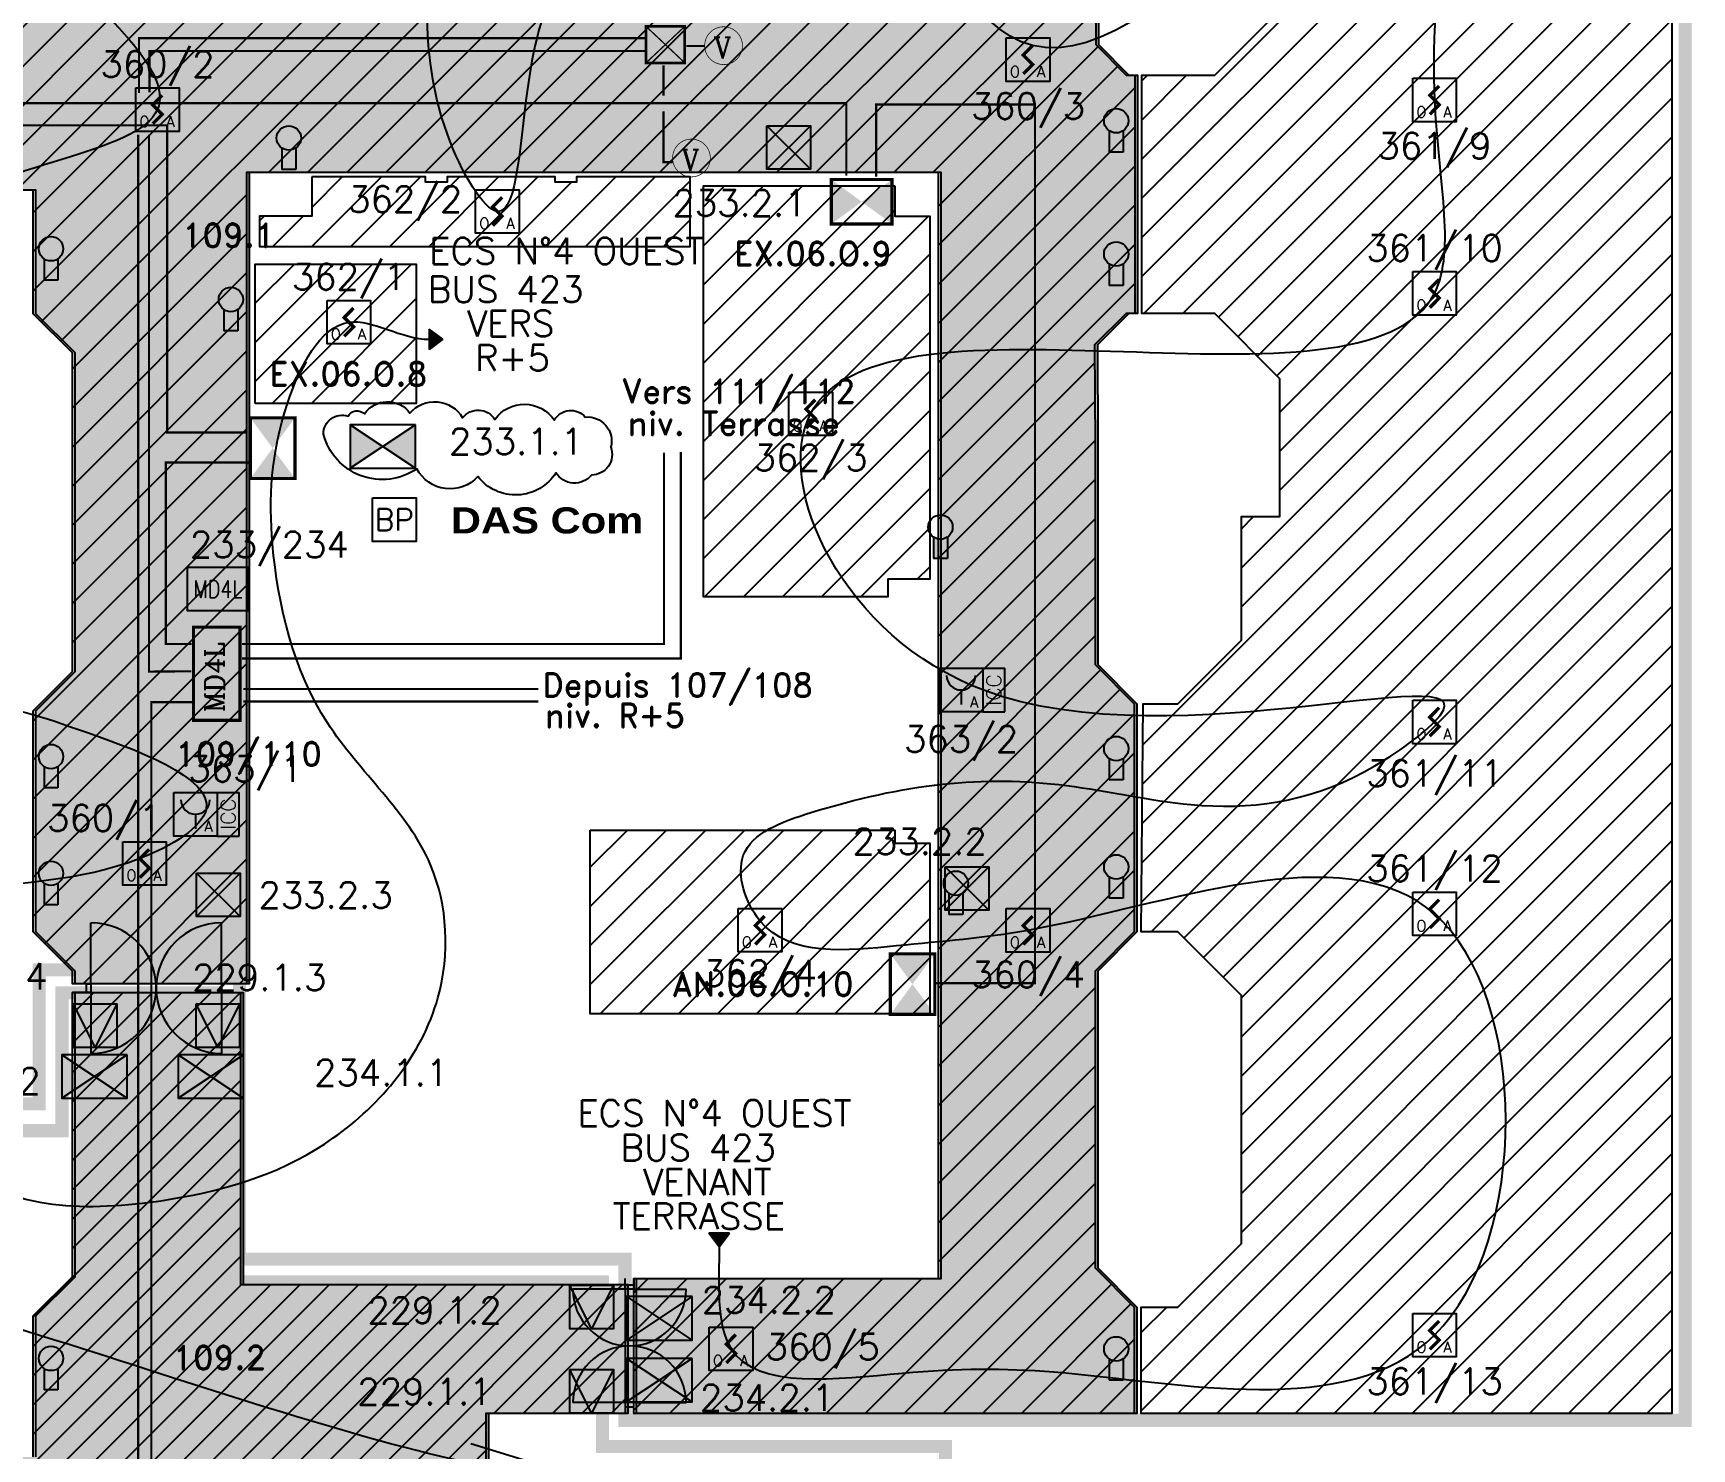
# Model space of a CAD drawing. Header units: millimetres. Extents: x 118.5 to 196.2, y -9.6 to 71.6.
# Drawn here: x 139.13 to 158.18, y 42.59 to 58.84 of the extents above; entities that cross this region are included whole.
import ezdxf
from ezdxf.enums import TextEntityAlignment as Align

# ---------------------------------------------------------------- set-up
doc = ezdxf.new("R2010")
doc.units = ezdxf.units.MM
doc.linetypes.add('CACHE2', pattern=[4.7625, 3.175, -1.5875])
doc.linetypes.add('SLD', pattern=[0])
for name, color, linetype in [('ATEIS MISE EN SECURITE', 7, 'Continuous'), ('ATEIS ZONES MES', 7, 'Continuous'), ('JCC-ADRESSAGE', 6, 'Continuous'), ('JCC-ALARME GENERALE SELECTIVE', 3, 'Continuous'), ('JCC-BOUTON POUSSOIR REARMEMENT CCF', 3, 'Continuous'), ('JCC-CCF', 6, 'Continuous'), ('JCC-COMMUN', 2, 'Continuous'), ('JCC-DECLENCHEUR MANUEL AVEC ISOLATEUR', 5, 'Continuous'), ('JCC-ELEMENT DEPORTE_4 L DAS', 1, 'Continuous'), ('JCC-FILERIE SDI', 6, 'Continuous'), ('JCC-INDICATEUR ACTION', 1, 'Continuous'), ('JCC-LOCAUX', 4, 'Continuous'), ('JCC-OPTIQUE_A', 1, 'Continuous'), ('JCC-UAE-SDI', 7, 'Continuous'), ('JCC-VENTOUSE_PCF', 1, 'Continuous'), ('JCC-ZONING ZDA-ZDM', 5, 'Continuous'), ('PORTES', 8, 'Continuous')]:
    doc.layers.add(name, color=color, linetype=linetype)
doc.layers.add('JCC-MD4L', color=1, linetype='Continuous', lineweight=0)
doc.styles.add('ARIAL', font='')
doc.styles.add('HELVL', font='ROMAND.SHX')
doc.styles.add('LOCAUX', font='romans.shx', dxfattribs={"width": 0.75})
doc.styles.add('ROMANC', font='romanc')
doc.styles.get("Standard").update_dxf_attribs({"font": 'romans.shx'})
doc.styles.add('TEXTE', font='romans.shx')
doc.styles.get('ARIAL').set_extended_font_data('Arial Black')
pattern_1 = [(45, (127.22776, -4.50796), (-0.2245064, 0.2245064), [])]
pattern_2 = [(0, (161.65728, -4.50796), (0.079375, 0.15875), [0, -0.15875])]

# ---------------------------------------------------------------- blocks, each defined once
blk = doc.blocks.new('alarme générale selective')
at = {"layer": 'JCC-ALARME GENERALE SELECTIVE', "color": 0}
for p, q in [((2.5, -2.5), (-2.5, 2.5)), ((-2.5, -2.5), (2.5, 2.5))]:
    blk.add_line(p, q, dxfattribs=at)
blk.add_lwpolyline([(-2.5, 2.5), (2.5, 2.5), (2.5, -2.5), (-2.5, -2.5)], close=True, dxfattribs=at)
at = {"layer": 'JCC-ADRESSAGE', "style": 'TEXTE'}
blk.add_attdef('ADRESSE', text='', height=3, dxfattribs=at).set_placement((0, 5), align=Align.MIDDLE)
at = {"layer": 'JCC-LOCAUX', "style": 'LOCAUX', "width": 0.85, "flags": 8}
for p in [(0, 13.75), (0, 11.25), (0, 8.75)]:
    blk.add_attdef('PIECE', text='', height=1.75, dxfattribs=at).set_placement(p, align=Align.MIDDLE)
blk = doc.blocks.new('clapet coupe feu_Réarm élect')
at = {"layer": 'JCC-CCF'}
h = blk.add_hatch(color=0, dxfattribs=at)
h.paths.add_polyline_path([(-3.76, 2.5), (-3.76, -2.5), (0, 0)])
h.paths.add_polyline_path([(3.76, 2.5), (0, 0), (3.76, -2.5)])
at = {"layer": 'JCC-CCF', "color": 0}
for p, q in [((3.76, 2.5), (-3.76, -2.5)), ((-3.76, 2.5), (3.76, -2.5))]:
    blk.add_line(p, q, dxfattribs=at)
blk.add_lwpolyline([(3.76, 2.5), (-3.76, 2.5), (-3.76, -2.5), (3.76, -2.5)], close=True, dxfattribs=at)
at = {"layer": 'JCC-ADRESSAGE', "style": 'TEXTE'}
blk.add_attdef('ADRESSE', text='', height=3, dxfattribs=at).set_placement((0, 5), align=Align.MIDDLE)
at = {"layer": 'JCC-LOCAUX', "style": 'LOCAUX', "width": 0.85, "flags": 8}
for p in [(0, 13.75), (0, 11.25), (0, 8.75)]:
    blk.add_attdef('PIECE', text='', height=1.75, dxfattribs=at).set_placement(p, align=Align.MIDDLE)
blk = doc.blocks.new('ventouse PCF')
at = {"layer": 'JCC-VENTOUSE_PCF'}
blk.add_hatch(color=0, dxfattribs=at).paths.add_polyline_path([(0, -2.5), (2.5, 2.5), (-2.5, 2.5)])
at = {"layer": 'JCC-VENTOUSE_PCF', "color": 0}
for p, q in [((0, -2.5), (-2.5, 2.5)), ((2.5, 2.5), (0, -2.5))]:
    blk.add_line(p, q, dxfattribs=at)
blk.add_lwpolyline([(-2.5, 2.5), (2.5, 2.5), (2.5, -2.5), (-2.5, -2.5)], close=True, dxfattribs=at)
at = {"layer": 'JCC-ADRESSAGE', "style": 'TEXTE'}
blk.add_attdef('ADRESSE', text='', height=3, dxfattribs=at).set_placement((0, 5), align=Align.MIDDLE)
at = {"layer": 'JCC-LOCAUX', "style": 'LOCAUX', "width": 0.85, "flags": 8}
for p in [(0, 13.75), (0, 11.25), (0, 8.75)]:
    blk.add_attdef('PIECE', text='', height=1.75, dxfattribs=at).set_placement(p, align=Align.MIDDLE)
blk = doc.blocks.new('indicateur action')
at = {"layer": 'JCC-INDICATEUR ACTION'}
blk.add_hatch(color=0, dxfattribs=at).paths.add_polyline_path([(0.8, -0.05, -0.315344), (-0.8, -0.05), (-0.8, -2.5), (0.8, -2.5)])
at = {"layer": 'JCC-INDICATEUR ACTION', "color": 0}
for p, q in [((-0.8, -0.05), (-0.8, -2.5)), ((0.8, -0.05), (0.8, -2.5)), ((0.8, -2.5), (-0.8, -2.5))]:
    blk.add_line(p, q, dxfattribs=at)
blk.add_circle((0, 1.1), 1.4, dxfattribs=at)
at = {"layer": 'JCC-ADRESSAGE', "style": 'TEXTE'}
blk.add_attdef('ADRESSE', text='', height=3, dxfattribs=at).set_placement((0, 5), align=Align.MIDDLE)
at = {"layer": 'JCC-LOCAUX', "lineweight": 0, "style": 'LOCAUX', "width": 0.75, "flags": 8}
for p in [(0, 13.75), (0, 11.25), (0, 8.75)]:
    blk.add_attdef('PIECE', text='', height=1.75, dxfattribs=at).set_placement(p, align=Align.MIDDLE)
blk = doc.blocks.new('déclencheur manuel avec isolateur')
at = {"layer": 'JCC-DECLENCHEUR MANUEL AVEC ISOLATEUR', "color": 0}
for p, q in [((2.5, 2.5), (5.02, 2.5)), ((5.02, -2.5), (5.02, 2.5)), ((0, 0), (0, -1.66)), ((2.5, -2.5), (5.02, -2.5))]:
    blk.add_line(p, q, dxfattribs=at)
blk.add_lwpolyline([(-2.5, 2.5), (2.5, 2.5), (2.5, -2.5), (-2.5, -2.5)], close=True, dxfattribs=at)
blk.add_arc((0, 1.66), 1.66, 180, 0, dxfattribs=at)
at = {"layer": 'JCC-ADRESSAGE', "style": 'TEXTE'}
blk.add_attdef('ADRESSE', text='', height=3, dxfattribs=at).set_placement((0, 5), align=Align.MIDDLE)
at = {"layer": 'JCC-DECLENCHEUR MANUEL AVEC ISOLATEUR', "color": 0}
blk.add_text('ICC', height=1.668, rotation=90, dxfattribs=at).set_placement((3.76, 0), align=Align.MIDDLE_CENTER)
blk.add_text('A', height=1.25, dxfattribs=at).set_placement((1.5, -2), align=Align.CENTER)
at = {"layer": 'JCC-LOCAUX', "style": 'LOCAUX', "width": 0.85, "flags": 8}
for p in [(0, 13.75), (0, 11.25), (0, 8.75)]:
    blk.add_attdef('PIECE', text='', height=1.75, dxfattribs=at).set_placement(p, align=Align.MIDDLE)
blk = doc.blocks.new('optique_a')
at = {"layer": 'JCC-OPTIQUE_A', "color": 0}
blk.add_lwpolyline([(-2.5, 2.5), (2.5, 2.5), (2.5, -2.5), (-2.5, -2.5)], close=True, dxfattribs=at)
at = {"layer": 'JCC-OPTIQUE_A', "color": 0, "const_width": 0.385}
blk.add_lwpolyline([(0.54, 1.63), (-0.54, 0.54), (0.54, -0.54), (-0.54, -1.63)], dxfattribs=at)
at = {"layer": 'JCC-ADRESSAGE', "style": 'TEXTE'}
blk.add_attdef('ADRESSE', text='', height=3, dxfattribs=at).set_placement((0, 5), align=Align.MIDDLE)
at = {"layer": 'JCC-LOCAUX', "style": 'LOCAUX', "width": 0.85, "flags": 8}
for p in [(0, 13.75), (0, 11.25), (0, 8.75)]:
    blk.add_attdef('PIECE', text='', height=1.75, dxfattribs=at).set_placement(p, align=Align.MIDDLE)
at = {"layer": 'JCC-OPTIQUE_A', "color": 0}
for s, p in [('O', (-1.5, -2)), ('A', (1.5, -2))]:
    blk.add_text(s, height=1.25, dxfattribs=at).set_placement(p, align=Align.CENTER)
blk = doc.blocks.new('MD4L')
at = {"layer": 'JCC-ELEMENT DEPORTE_4 L DAS', "color": 0}
blk.add_lwpolyline([(-3.5, 2.5), (3.5, 2.5), (3.5, -2.5), (-3.5, -2.5)], close=True, dxfattribs=at)
at = {"layer": 'JCC-ADRESSAGE', "style": 'TEXTE'}
blk.add_attdef('ADRESSE', text='', height=3, dxfattribs=at).set_placement((0, 5), align=Align.MIDDLE)
at = {"layer": 'JCC-ELEMENT DEPORTE_4 L DAS', "color": 0, "width": 0.8}
blk.add_text('MD4L', height=2, dxfattribs=at).set_placement((0, 0), align=Align.MIDDLE_CENTER)
blk = doc.blocks.new('commun')
at = {"layer": 'JCC-COMMUN', "color": 0}
blk.add_lwpolyline([(-2.5, 2.5), (2.5, 2.5), (2.5, -2.5), (-2.5, -2.5)], close=True, dxfattribs=at)
at = {"layer": 'JCC-ADRESSAGE', "style": 'TEXTE'}
blk.add_attdef('ADRESSE', text='', height=3, dxfattribs=at).set_placement((0, 5), align=Align.MIDDLE)
at = {"layer": 'JCC-COMMUN', "color": 0, "style": 'TEXTE'}
blk.add_attdef('GENRE', text='', height=2.5, dxfattribs=at).set_placement((0, 0), align=Align.MIDDLE)
at = {"layer": 'JCC-LOCAUX', "style": 'LOCAUX', "width": 0.85, "flags": 8}
for p in [(0, 13.75), (0, 11.25), (0, 8.75)]:
    blk.add_attdef('PIECE', text='', height=1.75, dxfattribs=at).set_placement(p, align=Align.MIDDLE)
blk = doc.blocks.new("VOLETS D'EXTRACTION DE DESENFUMAGE")
at = {"color": 1, "linetype": 'SLD', "const_width": 0.373}
blk.add_lwpolyline([(0, 5.12), (0, 0), (6.97, 0), (6.97, 5.12)], close=True, dxfattribs=at)
at = {"color": 1, "linetype": 'SLD'}
blk.add_solid([(0, 5.12), (0, 0), (6.97, 0), (6.97, 5.12)], dxfattribs=at)
blk = doc.blocks.new("VOLETS D'AMENEE D'AIR DESENFUMAGE")
at = {"color": 3, "linetype": 'SLD', "const_width": 0.373}
blk.add_lwpolyline([(0, 5.12), (0, 0), (6.97, 0), (6.97, 5.12)], close=True, dxfattribs=at)
at = {"color": 3, "linetype": 'SLD'}
blk.add_solid([(0, 5.12), (0, 0), (6.97, 0), (6.97, 5.12)], dxfattribs=at)
blk = doc.blocks.new('A$C20DD5AA8')
at = {"color": 4, "linetype": 'Continuous', "const_width": 0.364}
blk.add_lwpolyline([(0.18, 5.52), (0.18, 0.18), (10.88, 0.18), (10.88, 5.52)], close=True, dxfattribs=at)
at = {"linetype": 'Continuous', "style": 'ROMANC'}
blk.add_text('MD4L', height=2.183, dxfattribs=at).set_placement((1.13, 2))
blk = doc.blocks.new('VENTOUSE ELECTROMANETIQUE A RUPTURE')
at = {"color": 4, "linetype": 'Continuous', "const_width": 0.00535}
blk.add_lwpolyline([(-0.142, 0, 1), (0.142, 0, 1)], format="xyb", close=True, dxfattribs=at)
at = {"color": 1, "linetype": 'SLD', "style": 'ROMANC'}
blk.add_text('V', height=0.16, dxfattribs=at).set_placement((-0.077, -0.096))
blk = doc.blocks.new('BOITE DE RACCORDEMENT PCF')
at = {"color": 3, "linetype": 'Continuous', "const_width": 0.02}
blk.add_lwpolyline([(0, 0.275), (0, 0), (0.292, 0), (0.292, 0.275)], close=True, dxfattribs=at)
at = {"color": 3, "linetype": 'Continuous', "const_width": 0.01}
for points in [[(0.292, 0), (0, 0.275)], [(0.292, 0.275), (0, 0)]]:
    blk.add_lwpolyline(points, dxfattribs=at)

msp = doc.modelspace()

# ---------------------------------------------------------------- hatches: boundary and pattern name
at = {"layer": 'ATEIS ZONES MES'}
h = msp.add_hatch(dxfattribs=at)
h.set_pattern_fill('DOTS', color=5, scale=0.1, style=0)
h.set_pattern_definition(pattern_2)
edge = h.paths.add_edge_path()
edge.add_line((151.795, 61.976), (151.795, 60.642))
edge.add_line((151.795, 60.642), (151.765, 60.642))
edge.add_line((151.765, 60.642), (151.365, 60.242))
edge.add_line((151.365, 60.242), (151.365, 59.772))
edge.add_line((151.365, 59.772), (151.365, 58.712))
edge.add_line((151.365, 58.712), (151.716, 58.36))
edge.add_line((151.716, 58.36), (151.815, 58.36))
edge.add_line((151.815, 58.36), (151.815, 55.624))
edge.add_line((151.815, 55.624), (151.716, 55.624))
edge.add_line((151.716, 55.624), (151.353, 55.266))
edge.add_line((151.353, 55.266), (151.358, 54.122))
edge.add_line((151.358, 54.122), (151.358, 51.593))
edge.add_line((151.358, 51.593), (151.808, 51.142))
edge.add_line((151.808, 51.142), (151.808, 48.522))
edge.add_line((151.808, 48.522), (151.358, 48.072))
edge.add_line((151.358, 48.072), (151.358, 44.662))
edge.add_line((151.358, 44.662), (151.808, 44.212))
edge.add_line((151.808, 44.212), (151.808, 42.992))
edge.add_line((151.808, 42.992), (146.058, 42.992))
edge.add_line((146.058, 42.992), (146.058, 44.542))
edge.add_line((146.058, 44.542), (149.558, 44.542))
edge.add_line((149.558, 44.542), (149.559, 47.26))
edge.add_line((149.559, 47.26), (149.558, 49.955))
edge.add_line((149.558, 49.955), (149.559, 57.242))
edge.add_line((149.559, 57.242), (141.609, 57.242))
edge.add_line((141.609, 57.242), (141.609, 50.142))
edge.add_line((141.609, 50.142), (141.609, 47.927))
edge.add_line((141.609, 47.927), (141.323, 47.927))
edge.add_line((141.323, 47.927), (139.691, 47.927))
edge.add_line((139.691, 47.927), (139.659, 47.927))
edge.add_line((139.659, 47.927), (139.609, 47.927))
edge.add_line((139.609, 47.927), (139.609, 48.072))
edge.add_line((139.609, 48.072), (139.159, 48.522))
edge.add_line((139.159, 48.522), (139.159, 51.062))
edge.add_line((139.159, 51.062), (139.609, 51.512))
edge.add_line((139.609, 51.512), (139.609, 55.172))
edge.add_line((139.609, 55.172), (139.159, 55.622))
edge.add_line((139.159, 55.622), (139.159, 57.042))
edge.add_line((139.159, 57.042), (135.759, 57.042))
edge.add_line((135.759, 57.042), (135.759, 57.092))
edge.add_line((135.759, 57.092), (135.609, 57.092))
edge.add_line((135.609, 57.092), (135.609, 58.742))
edge.add_line((135.609, 58.742), (135.759, 58.742))
edge.add_line((135.759, 58.742), (135.759, 58.992))
edge.add_line((135.759, 58.992), (136.86, 58.992))
edge.add_line((136.86, 58.992), (137.125, 59.257))
edge.add_line((137.125, 59.257), (137.125, 59.428))
edge.add_line((137.125, 59.428), (138.459, 59.428))
edge.add_line((138.459, 59.428), (138.459, 59.392))
edge.add_line((138.459, 59.392), (138.859, 58.992))
edge.add_line((138.859, 58.992), (140.43, 58.992))
edge.add_line((140.43, 58.992), (140.696, 59.257))
edge.add_line((140.696, 59.257), (140.696, 59.428))
edge.add_line((140.696, 59.428), (143.522, 59.428))
edge.add_line((143.522, 59.428), (143.522, 59.257))
edge.add_line((143.522, 59.257), (143.788, 58.992))
edge.add_line((143.788, 58.992), (147.63, 58.992))
edge.add_line((147.63, 58.992), (147.895, 59.257))
edge.add_line((147.895, 59.257), (147.895, 59.428))
edge.add_line((147.895, 59.428), (149.409, 59.428))
edge.add_line((149.409, 59.428), (149.409, 63.342))
edge.add_line((149.409, 63.342), (149.459, 63.342))
edge.add_line((149.459, 63.342), (149.459, 63.492))
edge.add_line((149.459, 63.492), (151.109, 63.492))
edge.add_line((151.109, 63.492), (151.109, 63.342))
edge.add_line((151.109, 63.342), (151.359, 63.342))
edge.add_line((151.359, 63.342), (151.359, 62.241))
edge.add_line((151.359, 62.241), (151.624, 61.976))
edge.add_line((151.624, 61.976), (151.795, 61.976))
h = msp.add_hatch(dxfattribs=at)
h.set_pattern_fill('DOTS', color=5, scale=0.1, style=0)
h.set_pattern_definition(pattern_2)
h.paths.add_polyline_path([(142.359, 37.877), (142.359, 21.042), (144.359, 21.042), (144.359, 22.262), (143.909, 22.712), (143.909, 26.473), (144.359, 26.923), (144.359, 29.462), (143.909, 29.912), (143.909, 33.673), (144.359, 34.123), (144.359, 36.662), (143.909, 37.112), (143.909, 40.872), (144.359, 41.322), (144.359, 42.992), (145.959, 42.992), (145.959, 44.472), (141.539, 44.472), (141.539, 47.827), (139.609, 47.827), (139.609, 44.562), (139.159, 44.112), (139.159, 42.492), (134.429, 42.492), (134.429, 42.617), (132.634, 42.617), (132.634, 41.272), (133.084, 40.822), (133.084, 37.112), (132.634, 36.662), (132.634, 34.122), (133.084, 33.672), (133.084, 29.912), (132.634, 29.462), (132.634, 26.923), (133.084, 26.473), (133.084, 22.712), (132.634, 22.262), (132.634, 21.042), (132.919, 21.042), (132.919, 20.423), (134.659, 20.423), (134.659, 21.292), (135.758, 21.292), (135.758, 22.892), (134.659, 22.892), (134.659, 40.611), (135.819, 40.611), (135.819, 40.011), (134.759, 40.011), (134.759, 37.877)])
at = {"layer": 'JCC-FILERIE SDI'}
for points in [[(143.677, 55.446), (143.677, 55.21), (143.833, 55.328)], [(147.127, 45.062), (146.891, 45.062), (147.009, 44.906)]]:
    msp.add_hatch(color=4, dxfattribs=at).paths.add_polyline_path(points)
at = {"layer": 'JCC-ZONING ZDA-ZDM'}
h = msp.add_hatch(dxfattribs=at)
h.set_pattern_fill('ANSI31', color=256, scale=0.1, style=0)
h.set_pattern_definition(pattern_1)
edge = h.paths.add_edge_path()
edge.add_line((151.844, 60.642), (151.844, 61.976))
edge.add_line((151.844, 61.976), (153.294, 61.976))
edge.add_line((153.294, 61.976), (153.347, 61.976))
edge.add_line((153.347, 61.976), (154.076, 62.703))
edge.add_line((154.076, 62.703), (154.096, 62.724))
edge.add_line((154.096, 62.724), (154.096, 64.092))
edge.add_line((154.096, 64.092), (157.953, 64.092))
edge.add_line((157.953, 64.092), (157.953, 42.992))
edge.add_line((157.953, 42.992), (151.858, 42.992))
edge.add_line((151.858, 42.992), (151.858, 44.212))
edge.add_line((151.858, 44.212), (152.278, 44.212))
edge.add_line((152.278, 44.212), (153.008, 44.942))
edge.add_line((153.008, 44.942), (153.008, 47.792))
edge.add_line((153.008, 47.792), (152.278, 48.522))
edge.add_line((152.278, 48.522), (151.858, 48.522))
edge.add_line((151.858, 48.522), (151.878, 51.142))
edge.add_line((151.878, 51.142), (152.278, 51.143))
edge.add_line((152.278, 51.143), (153.008, 51.873))
edge.add_line((153.008, 51.873), (153.008, 53.292))
edge.add_line((153.008, 53.292), (153.448, 53.292))
edge.add_line((153.448, 53.292), (153.45, 53.392))
edge.add_line((153.45, 53.392), (153.45, 54.875))
edge.add_line((153.45, 54.875), (152.702, 55.624))
edge.add_line((152.702, 55.624), (151.864, 55.624))
edge.add_line((151.864, 55.624), (151.864, 58.36))
edge.add_line((151.864, 58.36), (152.702, 58.36))
edge.add_line((152.702, 58.36), (153.45, 59.109))
edge.add_line((153.45, 59.109), (153.45, 60.542))
edge.add_line((153.45, 60.542), (153.45, 60.642))
edge.add_line((153.45, 60.642), (151.852, 60.642))
h = msp.add_hatch(dxfattribs=at)
h.set_pattern_fill('ANSI31', color=6, scale=0.1, style=0)
h.set_pattern_definition(pattern_1)
edge = h.paths.add_edge_path()
edge.add_line((151.764, 61.976), (151.764, 60.642))
edge.add_line((151.764, 60.642), (151.734, 60.642))
edge.add_line((151.734, 60.642), (151.334, 60.242))
edge.add_line((151.334, 60.242), (151.334, 59.772))
edge.add_line((151.334, 59.772), (151.334, 58.712))
edge.add_line((151.334, 58.712), (151.685, 58.36))
edge.add_line((151.685, 58.36), (151.784, 58.36))
edge.add_line((151.784, 58.36), (151.784, 55.624))
edge.add_line((151.784, 55.624), (151.685, 55.624))
edge.add_line((151.685, 55.624), (151.322, 55.266))
edge.add_line((151.322, 55.266), (151.327, 54.122))
edge.add_line((151.327, 54.122), (151.327, 51.593))
edge.add_line((151.327, 51.593), (151.777, 51.142))
edge.add_line((151.777, 51.142), (151.777, 48.522))
edge.add_line((151.777, 48.522), (151.327, 48.072))
edge.add_line((151.327, 48.072), (151.327, 44.662))
edge.add_line((151.327, 44.662), (151.777, 44.212))
edge.add_line((151.777, 44.212), (151.777, 42.992))
edge.add_line((151.777, 42.992), (146.027, 42.992))
edge.add_line((146.027, 42.992), (146.027, 44.542))
edge.add_line((146.027, 44.542), (149.527, 44.542))
edge.add_line((149.527, 44.542), (149.528, 47.26))
edge.add_line((149.528, 47.26), (149.527, 49.955))
edge.add_line((149.527, 49.955), (149.528, 57.242))
edge.add_line((149.528, 57.242), (141.578, 57.242))
edge.add_line((141.578, 57.242), (141.578, 50.142))
edge.add_line((141.578, 50.142), (141.578, 47.927))
edge.add_line((141.578, 47.927), (141.292, 47.927))
edge.add_line((141.292, 47.927), (139.66, 47.927))
edge.add_line((139.66, 47.927), (139.628, 47.927))
edge.add_line((139.628, 47.927), (139.578, 47.927))
edge.add_line((139.578, 47.927), (139.578, 48.072))
edge.add_line((139.578, 48.072), (139.128, 48.522))
edge.add_line((139.128, 48.522), (139.128, 51.062))
edge.add_line((139.128, 51.062), (139.578, 51.512))
edge.add_line((139.578, 51.512), (139.578, 55.172))
edge.add_line((139.578, 55.172), (139.128, 55.622))
edge.add_line((139.128, 55.622), (139.128, 57.042))
edge.add_line((139.128, 57.042), (135.728, 57.042))
edge.add_line((135.728, 57.042), (135.728, 57.092))
edge.add_line((135.728, 57.092), (135.578, 57.092))
edge.add_line((135.578, 57.092), (135.578, 58.742))
edge.add_line((135.578, 58.742), (135.728, 58.742))
edge.add_line((135.728, 58.742), (135.728, 58.992))
edge.add_line((135.728, 58.992), (136.829, 58.992))
edge.add_line((136.829, 58.992), (137.094, 59.257))
edge.add_line((137.094, 59.257), (137.094, 59.428))
edge.add_line((137.094, 59.428), (138.428, 59.428))
edge.add_line((138.428, 59.428), (138.428, 59.392))
edge.add_line((138.428, 59.392), (138.828, 58.992))
edge.add_line((138.828, 58.992), (140.399, 58.992))
edge.add_line((140.399, 58.992), (140.665, 59.257))
edge.add_line((140.665, 59.257), (140.665, 59.428))
edge.add_line((140.665, 59.428), (143.491, 59.428))
edge.add_line((143.491, 59.428), (143.491, 59.257))
edge.add_line((143.491, 59.257), (143.757, 58.992))
edge.add_line((143.757, 58.992), (147.599, 58.992))
edge.add_line((147.599, 58.992), (147.864, 59.257))
edge.add_line((147.864, 59.257), (147.864, 59.428))
edge.add_line((147.864, 59.428), (149.378, 59.428))
edge.add_line((149.378, 59.428), (149.378, 63.342))
edge.add_line((149.378, 63.342), (149.428, 63.342))
edge.add_line((149.428, 63.342), (149.428, 63.492))
edge.add_line((149.428, 63.492), (151.078, 63.492))
edge.add_line((151.078, 63.492), (151.078, 63.342))
edge.add_line((151.078, 63.342), (151.328, 63.342))
edge.add_line((151.328, 63.342), (151.328, 62.241))
edge.add_line((151.328, 62.241), (151.593, 61.976))
edge.add_line((151.593, 61.976), (151.764, 61.976))
h = msp.add_hatch(dxfattribs=at)
h.set_pattern_fill('ANSI31', color=1, scale=0.1, style=0)
h.set_pattern_definition(pattern_1)
h.paths.add_polyline_path([(142.328, 57.192), (142.328, 56.742), (141.728, 56.742), (141.728, 56.392), (146.677, 56.392), (146.677, 57.192), (145.371, 57.192), (145.371, 57.131), (145.123, 57.131), (145.123, 57.192), (143.882, 57.192), (143.882, 57.131), (143.634, 57.131), (143.634, 57.192)])
h = msp.add_hatch(dxfattribs=at)
h.set_pattern_fill('ANSI31', color=1, scale=0.1, style=0)
h.set_pattern_definition(pattern_1)
h.paths.add_polyline_path([(149.028, 57.092), (149.028, 56.742), (149.428, 56.742), (149.428, 52.572), (148.948, 52.572), (148.948, 52.371), (146.827, 52.371), (146.827, 57.092)])
h = msp.add_hatch(dxfattribs=at)
h.set_pattern_fill('ANSI31', color=1, scale=0.1, style=0)
h.set_pattern_definition([(45, (127.22766, -4.50796), (-0.2245064, 0.2245064), [])])
edge = h.paths.add_edge_path()
edge.add_line((141.678, 54.592), (141.678, 56.192))
edge.add_line((141.678, 56.192), (143.527, 56.192))
edge.add_line((143.527, 56.192), (143.527, 54.592))
edge.add_line((143.527, 54.592), (141.678, 54.592))
h = msp.add_hatch(dxfattribs=at)
h.set_pattern_fill('ANSI31', color=1, scale=0.1, style=0)
h.set_pattern_definition(pattern_1)
h.paths.add_polyline_path([(145.528, 49.692), (149.028, 49.692), (149.028, 49.542), (149.428, 49.542), (149.428, 47.582), (145.528, 47.582)])
h = msp.add_hatch(dxfattribs=at)
h.set_pattern_fill('ANSI31', color=56, scale=0.075, style=0)
h.set_pattern_definition([(45, (127.22776, -4.50796), (-0.1683798, 0.1683798), [])])
h.paths.add_polyline_path([(142.328, 37.877), (142.328, 21.042), (144.328, 21.042), (144.328, 22.262), (143.878, 22.712), (143.878, 26.473), (144.328, 26.923), (144.328, 29.462), (143.878, 29.912), (143.878, 33.673), (144.328, 34.123), (144.328, 36.662), (143.878, 37.112), (143.878, 40.872), (144.328, 41.322), (144.328, 42.992), (145.928, 42.992), (145.928, 44.472), (141.508, 44.472), (141.508, 47.827), (139.578, 47.827), (139.578, 44.562), (139.128, 44.112), (139.128, 42.492), (134.398, 42.492), (134.398, 42.617), (132.603, 42.617), (132.603, 41.272), (133.053, 40.822), (133.053, 37.112), (132.603, 36.662), (132.603, 34.122), (133.053, 33.672), (133.053, 29.912), (132.603, 29.462), (132.603, 26.923), (133.053, 26.473), (133.053, 22.712), (132.603, 22.262), (132.603, 21.042), (132.888, 21.042), (132.888, 20.423), (134.628, 20.423), (134.628, 21.292), (135.727, 21.292), (135.727, 22.892), (134.628, 22.892), (134.628, 40.611), (135.788, 40.611), (135.788, 40.011), (134.728, 40.011), (134.728, 37.877)])

# ---------------------------------------------------------------- linework, layer by layer
at = {"layer": 'ATEIS MISE EN SECURITE', "color": 6, "const_width": 0.025}
for points in [[(140.344, 58.157), (140.344, 58.786), (146.151, 58.786)], [(146.632, 58.696), (146.842, 58.696)], [(140.464, 58.166), (140.464, 58.638), (146.151, 58.638)], [(146.37, 58.473), (146.37, 58.125)], [(146.37, 57.947), (146.37, 57.362), (146.473, 57.362)], [(136.539, 41.99), (136.539, 41.384), (140.335, 41.384), (140.335, 57.676)], [(140.459, 57.676), (140.459, 51.511), (140.946, 51.515)]]:
    msp.add_lwpolyline(points, dxfattribs=at)
at = {"layer": 'ATEIS MISE EN SECURITE', "color": 3, "const_width": 0.025}
for points in [[(136.119, 58.04), (148.47, 58.04), (148.47, 57.208)], [(148.813, 57.196), (148.813, 58.025), (150.636, 58.025), (150.636, 47.933), (149.486, 47.933)], [(141.582, 54.258), (140.668, 54.258), (140.668, 57.786), (136.107, 57.786)], [(140.947, 51.828), (140.651, 51.828), (140.651, 53.913), (141.604, 53.913)], [(140.965, 51.161), (140.486, 51.161), (140.486, 40.127), (143.46, 40.127), (143.46, 39.315)]]:
    msp.add_lwpolyline(points, dxfattribs=at)
at = {"layer": 'ATEIS MISE EN SECURITE', "color": 1, "linetype": 'CACHE2', "ltscale": 0.1, "const_width": 0.025}
for points in [[(141.526, 51.662), (146.569, 51.662), (146.569, 54.034)], [(141.544, 51.168), (144.932, 51.168)]]:
    msp.add_lwpolyline(points, dxfattribs=at)
at = {"layer": 'ATEIS MISE EN SECURITE', "color": 4, "linetype": 'CACHE2', "ltscale": 0.1, "const_width": 0.025}
for points in [[(141.526, 51.829), (146.375, 51.829), (146.375, 54.025)], [(141.544, 51.312), (144.932, 51.312)]]:
    msp.add_lwpolyline(points, dxfattribs=at)
at = {"layer": 'ATEIS ZONES MES', "color": 5}
msp.add_line((155.11, 39.281), (144.157, 42.643), dxfattribs=at)
for points in [[(151.365, 59.772), (151.365, 58.712), (151.716, 58.36), (151.815, 58.36), (151.815, 55.624), (151.716, 55.624), (151.353, 55.266), (151.358, 54.122), (151.358, 51.593), (151.808, 51.142), (151.808, 48.522), (151.358, 48.072), (151.358, 44.662), (151.808, 44.212), (151.808, 42.992), (146.058, 42.992), (146.058, 44.542), (149.558, 44.542), (149.559, 47.26), (149.558, 49.955), (149.559, 57.242), (141.609, 57.242), (141.609, 57.242), (141.609, 50.142), (141.609, 47.927), (141.323, 47.927), (139.691, 47.927), (139.659, 47.927), (139.609, 47.927), (139.609, 48.072), (139.159, 48.522), (139.159, 51.062), (139.609, 51.512), (139.609, 55.172), (139.159, 55.622), (139.159, 57.042), (135.759, 57.042)], [(139.159, 42.492), (139.159, 44.112), (139.609, 44.562), (139.609, 47.827), (141.539, 47.827), (141.539, 44.472), (145.959, 44.472), (145.959, 42.992), (144.359, 42.992), (144.359, 41.322)]]:
    msp.add_lwpolyline(points, dxfattribs=at)
at = {"layer": 'JCC-CCF'}
msp.add_lwpolyline([(142.462, 54.24, -0.520567), (142.746, 54.444, -0.520567), (142.933, 54.47, -0.520567), (143.456, 54.479, -0.520567), (144.06, 54.426, -0.520567), (144.432, 54.408, -0.520567), (145.116, 54.399, -0.520567), (145.471, 54.435, -0.520567), (145.764, 54.089, -0.520567), (145.542, 53.769, -0.520567), (145.134, 53.796, -0.520567), (144.237, 53.752, -0.520567), (143.536, 53.84, -0.520567)], format="xyb", close=True, dxfattribs=at)
at = {"layer": 'JCC-FILERIE SDI', "color": 4}
for p, q in [((143.677, 55.446), (143.677, 55.21)), ((143.833, 55.328), (143.677, 55.446)), ((143.677, 55.446), (143.677, 55.21)), ((143.833, 55.328), (143.677, 55.446)), ((143.833, 55.328), (143.677, 55.21)), ((143.833, 55.328), (143.677, 55.21)), ((147.127, 45.062), (146.891, 45.062)), ((147.009, 44.906), (146.891, 45.062)), ((147.127, 45.062), (146.891, 45.062)), ((147.009, 44.906), (146.891, 45.062)), ((147.009, 44.906), (147.127, 45.062)), ((147.009, 44.906), (147.127, 45.062))]:
    msp.add_line(p, q, dxfattribs=at)
at = {"layer": 'JCC-FILERIE SDI', "color": 4, "start_tangent": (0, -1), "end_tangent": (1, 0)}
msp.add_spline([(147.009, 44.906), (147.145, 43.734), (149.113, 43.454), (150.854, 43.468), (155.226, 43.89), (155.226, 48.729), (150.556, 48.539), (149.047, 48.361), (147.477, 48.65), (147.286, 49.398), (148.063, 49.892), (151, 50.203), (152.428, 49.984), (154.418, 50.36), (155.226, 50.933), (150.038, 51.3), (148.059, 54.471), (155.226, 55.855), (155.226, 58.184), (155.226, 61.894), (150.61, 58.702), (147.568, 62.873), (145.851, 60.696), (144.824, 58.33), (144.461, 56.796), (143.886, 57.683), (143.918, 62.818), (140.44, 62.764), (136.699, 62.818), (138.983, 59.979), (140.556, 57.966), (137.916, 56.768), (137.089, 55.533), (136.981, 51.155), (138.366, 51.144), (139.637, 50.851), (141.114, 49.927), (140.352, 49.363), (137.035, 48.569), (137.898, 46.687), (138.411, 45.797), (140.7, 45.451), (142.576, 46.155), (143.778, 47.764), (143.693, 49.291), (142.509, 50.921), (141.878, 52.975), (142.051, 54.592), (142.755, 55.524), (143.677, 55.328)], degree=3, dxfattribs=at)
at = {"layer": 'JCC-FILERIE SDI', "color": 1, "start_tangent": (0, 1), "end_tangent": (0, -1)}
msp.add_spline([(142.187, 22.267), (142.076, 23.571), (147.083, 22.485), (147.052, 26.311), (147.117, 29.565), (147.141, 33.994), (147.164, 36.571), (147.188, 41.331), (143.828, 42.492), (137.14, 43.95), (140.516, 39.984), (139.315, 40.057), (136.944, 40.858), (135.051, 41.237), (129.136, 41.142), (131.62, 39.936), (129.207, 36.957), (129.254, 33.993), (129.183, 29.281), (130.13, 26.727), (130.13, 22.211), (132.472, 22.377), (136.944, 22.235), (136.163, 23.725), (136.092, 25.356), (133.915, 27.555), (136.518, 29.754), (136.281, 33.584), (136.872, 36.098), (133.796, 37.635), (134.269, 40.213), (135.381, 39.716), (139.048, 38.676), (143.402, 40.283), (143.165, 38.416), (143.094, 37.115), (140.563, 36.335), (139.971, 32.859), (143.418, 31.288), (143.19, 28.455), (143.206, 26.362)], degree=3, dxfattribs=at)
at = {"layer": 'JCC-ZONING ZDA-ZDM', "color": 31, "const_width": 0.15}
msp.add_lwpolyline([(145.927, 42.992), (145.927, 44.762), (141.497, 44.762), (141.497, 48.085), (139.197, 48.085), (139.197, 46.548), (134.302, 46.548), (134.302, 57.042), (135.327, 57.042), (135.327, 58.792), (134.627, 58.792), (134.627, 65.992), (149.227, 65.992), (149.227, 63.592), (150.977, 63.592), (150.977, 64.342), (158.107, 64.342), (158.107, 42.912), (145.927, 42.912), (145.927, 42.992)], dxfattribs=at)
at = {"layer": 'JCC-ZONING ZDA-ZDM'}
msp.add_lwpolyline([(157.953, 64.092), (157.953, 42.992), (151.858, 42.992), (151.858, 44.212), (152.278, 44.212), (153.008, 44.942), (153.008, 47.792), (152.278, 48.522), (151.858, 48.522), (151.878, 51.142), (152.278, 51.143), (153.008, 51.873), (153.008, 53.292), (153.448, 53.292), (153.45, 53.392), (153.45, 54.875), (152.702, 55.624), (151.864, 55.624), (151.864, 58.36), (152.702, 58.36), (153.45, 59.109)], dxfattribs=at)
at = {"layer": 'JCC-ZONING ZDA-ZDM', "color": 6}
msp.add_lwpolyline([(151.334, 59.772), (151.334, 58.712), (151.685, 58.36), (151.784, 58.36), (151.784, 55.624), (151.685, 55.624), (151.322, 55.266), (151.327, 54.122), (151.327, 51.593), (151.777, 51.142), (151.777, 48.522), (151.327, 48.072), (151.327, 44.662), (151.777, 44.212), (151.777, 42.992), (146.027, 42.992), (146.027, 44.542), (149.527, 44.542), (149.528, 47.26), (149.527, 49.955), (149.528, 57.242), (141.578, 57.242), (141.578, 57.242), (141.578, 50.142), (141.578, 47.927), (141.292, 47.927), (139.66, 47.927), (139.628, 47.927), (139.578, 47.927), (139.578, 48.072), (139.128, 48.522), (139.128, 51.062), (139.578, 51.512), (139.578, 55.172), (139.128, 55.622), (139.128, 57.042), (135.728, 57.042)], dxfattribs=at)
at = {"layer": 'JCC-ZONING ZDA-ZDM', "color": 1}
for points in [[(142.328, 57.192), (142.328, 56.742), (141.728, 56.742), (141.728, 56.392), (146.677, 56.392), (146.677, 57.192), (145.371, 57.192), (145.371, 57.131), (145.123, 57.131), (145.123, 57.192), (143.882, 57.192), (143.882, 57.131), (143.634, 57.131), (143.634, 57.192), (142.328, 57.192)], [(149.028, 57.092), (149.028, 56.742), (149.428, 56.742), (149.428, 52.572), (148.948, 52.572), (148.948, 52.371), (146.827, 52.371), (146.827, 57.092), (149.028, 57.092)], [(141.678, 54.592), (141.678, 56.192), (143.527, 56.192), (143.527, 54.592), (141.678, 54.592)]]:
    msp.add_lwpolyline(points, dxfattribs=at)
msp.add_lwpolyline([(145.528, 49.692), (149.028, 49.692), (149.028, 49.542), (149.428, 49.542), (149.428, 47.582), (145.528, 47.582), (145.528, 49.692)], close=True, dxfattribs=at)
at = {"layer": 'JCC-ZONING ZDA-ZDM', "const_width": 0.15}
for points in [[(145.667, 42.712), (145.667, 44.502), (141.217, 44.502), (141.217, 47.822), (139.459, 47.822), (139.459, 46.239), (134.302, 46.239), (134.302, 42.692), (125.927, 42.692), (125.927, 28.092)], [(149.608, 21.042), (149.608, 42.612), (145.667, 42.612), (145.667, 42.712)]]:
    msp.add_lwpolyline(points, dxfattribs=at)
at = {"layer": 'JCC-ZONING ZDA-ZDM', "color": 56}
msp.add_lwpolyline([(139.128, 42.492), (139.128, 44.112), (139.578, 44.562), (139.578, 47.827), (141.508, 47.827), (141.508, 44.472), (145.928, 44.472), (145.928, 42.992), (144.328, 42.992), (144.328, 41.322)], dxfattribs=at)
at = {"layer": 'PORTES'}
for p, q in [((139.792, 47.927), (139.792, 48.627)), ((141.292, 47.927), (141.292, 48.627)), ((139.742, 47.827), (139.742, 47.927)), ((139.742, 47.927), (139.792, 47.927)), ((139.792, 47.827), (139.742, 47.827)), ((139.792, 47.927), (139.792, 47.827)), ((139.792, 47.827), (139.792, 47.127)), ((141.508, 47.927), (141.292, 47.927)), ((141.292, 47.927), (141.292, 47.827)), ((141.292, 47.827), (141.292, 47.127)), ((141.292, 47.827), (141.508, 47.827))]:
    msp.add_line(p, q, dxfattribs=at)
at = {"layer": 'PORTES', "linetype": 'Continuous'}
for p, q in [((139.742, 47.927), (139.578, 47.927)), ((139.742, 47.827), (139.578, 47.827)), ((145.928, 44.417), (145.328, 44.417)), ((145.928, 44.417), (145.928, 44.542)), ((145.928, 44.467), (146.028, 44.467)), ((146.028, 44.417), (145.928, 44.417)), ((146.028, 44.542), (146.028, 44.417)), ((146.028, 44.417), (146.628, 44.417)), ((145.928, 43.117), (145.328, 43.117)), ((146.028, 43.117), (145.928, 43.117)), ((145.928, 43.117), (145.928, 42.992)), ((145.928, 43.067), (146.028, 43.067)), ((146.028, 43.117), (146.628, 43.117)), ((146.028, 42.992), (146.028, 43.117))]:
    msp.add_line(p, q, dxfattribs=at)
at = {"layer": 'PORTES'}
for centre, start, end in [((139.792, 47.877), 270, 90), ((141.292, 47.877), 90, 270)]:
    msp.add_arc(centre, 0.75, start, end, dxfattribs=at)
at = {"layer": 'PORTES', "linetype": 'Continuous'}
for centre, start, end in [((145.978, 44.417), 180, 0), ((145.978, 43.117), 0, 180)]:
    msp.add_arc(centre, 0.65, start, end, dxfattribs=at)

# ---------------------------------------------------------------- block references
at = {"layer": 'ATEIS MISE EN SECURITE', "linetype": 'Continuous'}
for name, p, xscale, yscale, zscale in [('BOITE DE RACCORDEMENT PCF', (146.168, 58.502), 1.5274875, 1.5274875, 1.5274875), ('VENTOUSE ELECTROMANETIQUE A RUPTURE', (147.059, 58.7), 1.5274875, 1.5274875, 1.5274875), ('VENTOUSE ELECTROMANETIQUE A RUPTURE', (146.69, 57.41), 1.5274875, 1.5274875, 1.5274875), ("VOLETS D'EXTRACTION DE DESENFUMAGE", (148.298, 56.651), 0.1, 0.1, 0.1)]:
    msp.add_blockref(name, p, dxfattribs=dict(at, xscale=xscale, yscale=yscale, zscale=zscale))
at = {"layer": 'ATEIS MISE EN SECURITE', "linetype": 'Continuous', "xscale": 0.1, "yscale": 0.1, "zscale": 0.1, "rotation": 90}
for name, p in [("VOLETS D'EXTRACTION DE DESENFUMAGE", (142.135, 53.729)), ("VOLETS D'AMENEE D'AIR DESENFUMAGE", (149.486, 47.573))]:
    msp.add_blockref(name, p, dxfattribs=at)
at = {"layer": 'ATEIS MISE EN SECURITE', "color": 0, "xscale": 0.1, "yscale": 0.1, "zscale": 0.1, "rotation": 90}
msp.add_blockref('A$C20DD5AA8', (141.521, 50.933), dxfattribs=at)
at = {"layer": 'JCC-ALARME GENERALE SELECTIVE', "lineweight": 0}
ref = msp.add_blockref('alarme générale selective', (147.808, 57.531), dxfattribs=dict(at, xscale=0.1000000000000014, yscale=0.1000000000000014))
ref.add_attrib('ADRESSE', '233.2.1', dxfattribs={"layer": 'JCC-ADRESSAGE', "height": 0.3, "style": 'TEXTE'}).set_placement((147.243, 56.893), align=Align.MIDDLE)
ref = msp.add_blockref('alarme générale selective', (149.856, 49.02), dxfattribs=dict(at, xscale=0.1000000000000014, yscale=0.1000000000000014))
ref.add_attrib('ADRESSE', '233.2.2', dxfattribs={"layer": 'JCC-ADRESSAGE', "height": 0.3, "style": 'TEXTE'}).set_placement((149.312, 49.561), align=Align.MIDDLE)
ref = msp.add_blockref('alarme générale selective', (141.256, 48.948), dxfattribs=dict(at, xscale=0.1000000000000014, yscale=0.1000000000000014))
ref.add_attrib('ADRESSE', '233.2.3', dxfattribs={"layer": 'JCC-ADRESSAGE', "height": 0.3, "style": 'TEXTE'}).set_placement((142.487, 48.944), align=Align.MIDDLE)
at = {"layer": 'JCC-BOUTON POUSSOIR REARMEMENT CCF', "xscale": 0.09999999999999964, "yscale": 0.09999999999999964}
msp.add_blockref('commun', (143.277, 53.257), dxfattribs=at).add_auto_attribs({'GENRE': 'BP'})
at = {"layer": 'JCC-CCF', "lineweight": 0}
ref = msp.add_blockref('clapet coupe feu_Réarm élect', (143.146, 54.097), dxfattribs=dict(at, xscale=0.09999999999999432, yscale=0.09999999999999432))
ref.add_attrib('ADRESSE', '233.1.1', dxfattribs={"layer": 'JCC-ADRESSAGE', "height": 0.3, "style": 'TEXTE'}).set_placement((144.675, 54.155), align=Align.MIDDLE)
ref = msp.add_blockref('clapet coupe feu_Réarm élect', (139.833, 46.861), dxfattribs=dict(at, xscale=0.09999999999999432, yscale=0.09999999999999432))
ref.add_attrib('ADRESSE', '234.1.2', dxfattribs={"layer": 'JCC-ADRESSAGE', "height": 0.3, "style": 'TEXTE'}).set_placement((138.444, 46.809), align=Align.MIDDLE)
ref = msp.add_blockref('clapet coupe feu_Réarm élect', (141.169, 46.861), dxfattribs=dict(at, xscale=0.09999999999999432, yscale=0.09999999999999432))
ref.add_attrib('ADRESSE', '234.1.1', dxfattribs={"layer": 'JCC-ADRESSAGE', "height": 0.3, "style": 'TEXTE'}).set_placement((143.126, 46.905), align=Align.MIDDLE)
ref = msp.add_blockref('clapet coupe feu_Réarm élect', (146.321, 44.083), dxfattribs=dict(at, xscale=0.09999999999999432, yscale=0.09999999999999432))
ref.add_attrib('ADRESSE', '234.2.2', dxfattribs={"layer": 'JCC-ADRESSAGE', "height": 0.3, "style": 'TEXTE'}).set_placement((147.579, 44.294), align=Align.MIDDLE)
ref = msp.add_blockref('clapet coupe feu_Réarm élect', (146.321, 43.374), dxfattribs=dict(at, xscale=0.09999999999999432, yscale=0.09999999999999432))
ref.add_attrib('ADRESSE', '234.2.1', dxfattribs={"layer": 'JCC-ADRESSAGE', "height": 0.3, "style": 'TEXTE'}).set_placement((147.559, 43.172), align=Align.MIDDLE)
at = {"layer": 'JCC-DECLENCHEUR MANUEL AVEC ISOLATEUR'}
ref = msp.add_blockref('déclencheur manuel avec isolateur', (149.788, 51.3), dxfattribs=dict(at, xscale=0.1000000000000014, yscale=0.1000000000000014))
ref.add_attrib('ADRESSE', '363/2', dxfattribs={"layer": 'JCC-ADRESSAGE', "height": 0.3, "style": 'TEXTE'}).set_placement((149.788, 50.716), align=Align.MIDDLE)
ref = msp.add_blockref('déclencheur manuel avec isolateur', (140.992, 49.873), dxfattribs=dict(at, xscale=0.1000000000000014, yscale=0.1000000000000014))
ref.add_attrib('ADRESSE', '363/1', dxfattribs={"layer": 'JCC-ADRESSAGE', "height": 0.3, "style": 'TEXTE'}).set_placement((141.566, 50.373), align=Align.MIDDLE)
at = {"layer": 'JCC-INDICATEUR ACTION', "lineweight": 0, "xscale": 0.1000000000000014, "yscale": 0.1000000000000014}
for p in [(151.57, 57.728), (142.065, 57.529), (139.333, 56.257), (151.57, 56.197), (141.399, 55.675), (149.551, 53.061), (151.57, 50.517), (139.333, 50.425), (151.57, 49.158), (139.333, 49.084), (149.728, 48.971), (151.57, 43.623), (139.333, 43.513)]:
    msp.add_blockref('indicateur action', p, dxfattribs=at)
at = {"layer": 'JCC-MD4L', "lineweight": 0}
ref = msp.add_blockref('MD4L', (141.252, 52.459), dxfattribs=dict(at, xscale=0.1000000000000014, yscale=0.1000000000000014))
ref.add_attrib('ADRESSE', '233/234', dxfattribs={"layer": 'JCC-ADRESSAGE', "height": 0.3, "style": 'TEXTE'}).set_placement((141.841, 52.949), align=Align.MIDDLE)
at = {"layer": 'JCC-OPTIQUE_A', "lineweight": 0}
for p, xscale, yscale, values in [((140.556, 57.966), 0.09999999999999432, 0.09999999999999432, {'ADRESSE': '360/2'}), ((155.226, 55.855), 0.1000000000000014, 0.1000000000000014, {'ADRESSE': '361/10'}), ((142.755, 55.524), 0.1000000000000014, 0.1000000000000014, {'ADRESSE': '362/1'}), ((155.226, 48.729), 0.1000000000000014, 0.1000000000000014, {'ADRESSE': '361/12'})]:
    msp.add_blockref('optique_a', p, dxfattribs=dict(at, xscale=xscale, yscale=yscale)).add_auto_attribs(values)
ref = msp.add_blockref('optique_a', (150.556, 58.539), dxfattribs=dict(at, xscale=0.09999999999999432, yscale=0.09999999999999432))
ref.add_attrib('ADRESSE', '360/3', dxfattribs={"layer": 'JCC-ADRESSAGE', "height": 0.3, "style": 'TEXTE'}).set_placement((150.556, 57.985), align=Align.MIDDLE)
ref = msp.add_blockref('optique_a', (155.226, 58.075), dxfattribs=dict(at, xscale=0.1000000000000014, yscale=0.1000000000000014))
ref.add_attrib('ADRESSE', '361/9', dxfattribs={"layer": 'JCC-ADRESSAGE', "height": 0.3, "style": 'TEXTE'}).set_placement((155.226, 57.528), align=Align.MIDDLE)
ref = msp.add_blockref('optique_a', (144.461, 56.796), dxfattribs=dict(at, xscale=0.1000000000000014, yscale=0.1000000000000014))
ref.add_attrib('ADRESSE', '362/2', dxfattribs={"layer": 'JCC-ADRESSAGE', "height": 0.3, "style": 'TEXTE'}).set_placement((143.401, 56.915), align=Align.MIDDLE)
ref = msp.add_blockref('optique_a', (148.059, 54.471), dxfattribs=dict(at, xscale=0.1000000000000014, yscale=0.1000000000000014))
ref.add_attrib('ADRESSE', '362/3', dxfattribs={"layer": 'JCC-ADRESSAGE', "height": 0.3, "style": 'TEXTE'}).set_placement((148.059, 53.947), align=Align.MIDDLE)
ref = msp.add_blockref('optique_a', (155.226, 50.933), dxfattribs=dict(at, xscale=0.1000000000000014, yscale=0.1000000000000014))
ref.add_attrib('ADRESSE', '361/11', dxfattribs={"layer": 'JCC-ADRESSAGE', "height": 0.3, "style": 'TEXTE'}).set_placement((155.226, 50.322), align=Align.MIDDLE)
ref = msp.add_blockref('optique_a', (140.407, 49.308), dxfattribs=dict(at, xscale=0.09999999999999432, yscale=0.09999999999999432))
ref.add_attrib('ADRESSE', '360/1', dxfattribs={"layer": 'JCC-ADRESSAGE', "height": 0.3, "style": 'TEXTE'}).set_placement((139.943, 49.808), align=Align.MIDDLE)
ref = msp.add_blockref('optique_a', (147.477, 48.541), dxfattribs=dict(at, xscale=0.1000000000000014, yscale=0.1000000000000014))
ref.add_attrib('ADRESSE', '362/4', dxfattribs={"layer": 'JCC-ADRESSAGE', "height": 0.3, "style": 'TEXTE'}).set_placement((147.477, 48.024), align=Align.MIDDLE)
ref = msp.add_blockref('optique_a', (150.556, 48.539), dxfattribs=dict(at, xscale=0.09999999999999432, yscale=0.09999999999999432))
ref.add_attrib('ADRESSE', '360/4', dxfattribs={"layer": 'JCC-ADRESSAGE', "height": 0.3, "style": 'TEXTE'}).set_placement((150.556, 48.011), align=Align.MIDDLE)
ref = msp.add_blockref('optique_a', (155.226, 43.89), dxfattribs=dict(at, xscale=0.1000000000000014, yscale=0.1000000000000014))
ref.add_attrib('ADRESSE', '361/13', dxfattribs={"layer": 'JCC-ADRESSAGE', "height": 0.3, "style": 'TEXTE'}).set_placement((155.226, 43.339), align=Align.MIDDLE)
ref = msp.add_blockref('optique_a', (147.145, 43.734), dxfattribs=dict(at, xscale=0.09999999999999432, yscale=0.09999999999999432))
ref.add_attrib('ADRESSE', '360/5', dxfattribs={"layer": 'JCC-ADRESSAGE', "height": 0.3, "style": 'TEXTE'}).set_placement((148.198, 43.735), align=Align.MIDDLE)
at = {"layer": 'JCC-VENTOUSE_PCF', "lineweight": 0}
ref = msp.add_blockref('ventouse PCF', (139.84, 47.446), dxfattribs=dict(at, xscale=0.1000000000000014, yscale=0.1000000000000014))
ref.add_attrib('ADRESSE', '229.1.4', dxfattribs={"layer": 'JCC-ADRESSAGE', "height": 0.3, "style": 'TEXTE'}).set_placement((138.523, 48.012), align=Align.MIDDLE)
ref = msp.add_blockref('ventouse PCF', (141.25, 47.446), dxfattribs=dict(at, xscale=0.1000000000000014, yscale=0.1000000000000014))
ref.add_attrib('ADRESSE', '229.1.3', dxfattribs={"layer": 'JCC-ADRESSAGE', "height": 0.3, "style": 'TEXTE'}).set_placement((141.725, 47.998), align=Align.MIDDLE)
ref = msp.add_blockref('ventouse PCF', (145.543, 44.213), dxfattribs=dict(at, xscale=0.1000000000000014, yscale=0.1000000000000014))
ref.add_attrib('ADRESSE', '229.1.2', dxfattribs={"layer": 'JCC-ADRESSAGE', "height": 0.3, "style": 'TEXTE'}).set_placement((143.739, 44.176), align=Align.MIDDLE)
ref = msp.add_blockref('ventouse PCF', (145.543, 43.246), dxfattribs=dict(at, xscale=0.1000000000000014, yscale=0.1000000000000014))
ref.add_attrib('ADRESSE', '229.1.1', dxfattribs={"layer": 'JCC-ADRESSAGE', "height": 0.3, "style": 'TEXTE'}).set_placement((143.623, 43.242), align=Align.MIDDLE)

# ---------------------------------------------------------------- texts
at = {"layer": 'ATEIS MISE EN SECURITE', "color": 0, "style": 'HELVL'}
for s, height, p in [('109.1', 0.2749, (140.838, 56.386)), ('EX.06.O.9', 0.2749, (147.18, 56.175)), ('EX.06.O.8', 0.2749, (141.84, 54.793)), ('Vers 111/112', 0.27495, (145.89, 54.593)), ('niv. Terrasse', 0.27495, (145.955, 54.225)), ('Depuis 107/108', 0.27495, (144.976, 51.22)), ('niv. R+5', 0.2749, (145.003, 50.87)), ('109/110', 0.2749, (140.759, 50.429)), ('AN.06.O.10', 0.2749, (146.468, 47.785)), ('109.2', 0.2749, (140.731, 43.496))]:
    msp.add_text(s, height=height, dxfattribs=at).set_placement(p)
at = {"layer": 'JCC-CCF', "lineweight": 0, "insert": (143.926, 53.398), "char_height": 0.3, "width": 20.85784, "attachment_point": 1, "style": 'ARIAL'}
msp.add_mtext('DAS Com', dxfattribs=at)
at = {"layer": 'JCC-FILERIE SDI', "color": 4}
for s, p in [('BUS 423', (143.662, 55.753)), ('VERS', (144.112, 55.359)), ('R+5', (144.202, 54.965)), ('BUS 423', (145.874, 45.894)), ('VENANT', (146.134, 45.5)), ('TERRASSE', (145.784, 45.106))]:
    msp.add_text(s, height=0.3, dxfattribs=at).set_placement(p)
at = {"layer": 'JCC-UAE-SDI', "color": 4}
for p in [(143.677, 56.192), (145.379, 46.291)]:
    msp.add_text('ECS N°4 OUEST', height=0.3, dxfattribs=at).set_placement(p)

doc.saveas('drawing.dxf')
